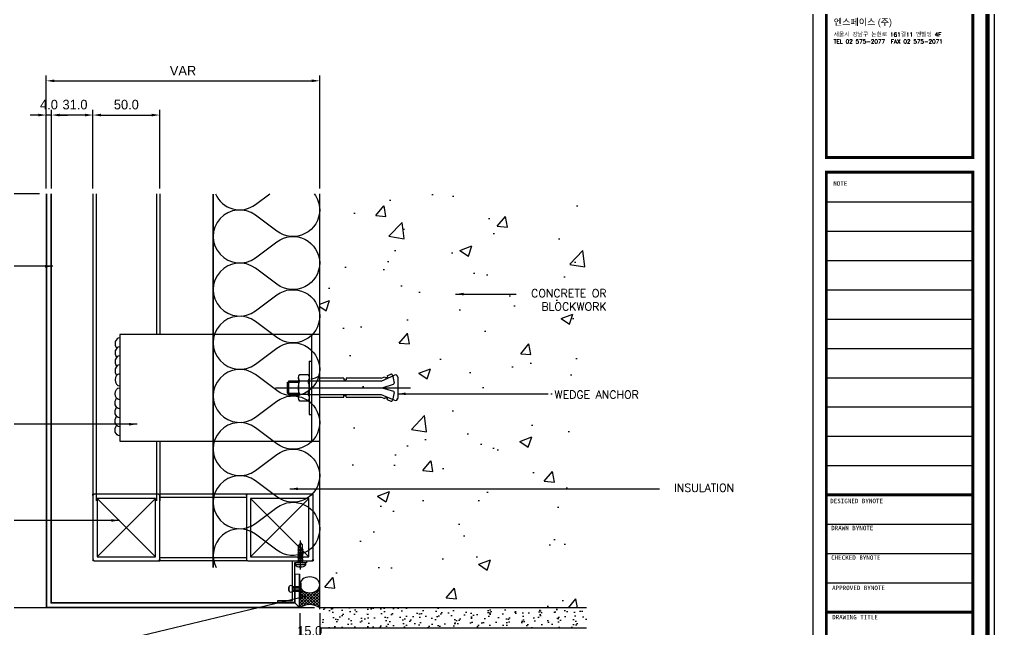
# Model space of a CAD drawing. Header units: millimetres. Extents: x 7297 to 60227, y -7497 to 19324.
# Drawn here: x 22341 to 23072, y 15879 to 16336 of the extents above; entities that cross this region are included whole.
import ezdxf

# ---------------------------------------------------------------- set-up
doc = ezdxf.new("R2010")
doc.units = ezdxf.units.MM
doc.layers.add('NS_AL_PANEL', color=32, linetype='Continuous', lineweight=9)
for name, color, linetype in [('NS_BRACKET_NUTS', 1, 'Continuous'), ('NS_CAULKING', 8, 'Continuous'), ('NS_COL_RED', 1, 'Continuous'), ('NS_COL_WHITE', 7, 'Continuous'), ('NS_CON', 8, 'Continuous'), ('NS_CON_LINE', 2, 'Continuous'), ('NS_DIM', 1, 'Continuous'), ('NS_FORM', 7, 'Continuous'), ('NS_FRAME', 253, 'Continuous'), ('NS_INSUL', 8, 'Continuous'), ('NS_PIPE_FRAME', 2, 'Continuous'), ('NS_RIVET_SCREW', 1, 'Continuous'), ('NS_TEXT', 2, 'Continuous'), ('NS_WATERPROOF', 150, 'Continuous'), ('NS_WELD', 1, 'Continuous')]:
    doc.layers.add(name, color=color, linetype=linetype)
doc.styles.add('Expo M', font='Expo M.ttf')
doc.styles.add('HGTXT', font='romans.shx', dxfattribs={"bigfont": 'whgtxt.shx'})
doc.styles.add('style1', font='simplex.shx')
doc.dimstyles.new('N-SPACE', dxfattribs={"dimscale": 4, "dimtxt": 1.8, "dimasz": 1.5, "dimexe": 1, "dimexo": 1, "dimgap": 1, "dimtad": 1, "dimtoh": 1, "dimdec": 1, "dimzin": 1, "dimdsep": 46, "dimtxsty": 'Expo M', "dimcen": 2, "dimclrd": 1, "dimclre": 1, "dimclrt": 2, "dimadec": 1, "dimazin": 0, "dimtfac": 1, "dimtdec": 1, "dimtix": 1, "dimtmove": 1, "dimatfit": 3, "dimfxl": 1, "dimtolj": 1, "dimtzin": 1, "dimarcsym": 0})

# ---------------------------------------------------------------- blocks, each defined once
blk = doc.blocks.new('*D921')
at = {"layer": 'NS_DIM', "color": 1, "lineweight": -2, "transparency": 16777216}
for p, q in [((22356.45, 16205.48), (22111.74, 16205.48)), ((22115.74, 15901.26), (22115.74, 16199.48)), ((22357.3, 15895.26), (22111.74, 15895.26))]:
    blk.add_line(p, q, dxfattribs=at)
at = {"layer": 'NS_DIM', "color": 1, "transparency": 16777216}
for points in [[(22114.74, 16199.48), (22116.74, 16199.48), (22115.74, 16205.48)], [(22114.74, 15901.26), (22116.74, 15901.26), (22115.74, 15895.26)]]:
    blk.add_solid(points, dxfattribs=at)
at = {"layer": 'NS_DIM', "color": 2, "transparency": 16777216, "insert": (22107.95, 16050.37), "char_height": 7.2, "attachment_point": 5, "rotation": 90, "style": 'Expo M'}
blk.add_mtext('\\A1;ALUMIX SHEET "DIM"', dxfattribs=at)
blk = doc.blocks.new('*D920')
at = {"layer": 'NS_DIM', "color": 1, "lineweight": -2, "transparency": 16777216}
for p, q in [((22551.45, 15891.26), (22551.45, 15866.05)), ((22566.45, 15891.26), (22566.45, 15866.05)), ((22545.45, 15870.05), (22539.45, 15870.05)), ((22566.45, 15870.05), (22551.45, 15870.05)), ((22572.45, 15870.05), (22578.45, 15870.05))]:
    blk.add_line(p, q, dxfattribs=at)
at = {"layer": 'NS_DIM', "color": 1, "transparency": 16777216}
for points in [[(22545.45, 15871.05), (22545.45, 15869.05), (22551.45, 15870.05)], [(22572.45, 15871.05), (22572.45, 15869.05), (22566.45, 15870.05)]]:
    blk.add_solid(points, dxfattribs=at)
at = {"layer": 'NS_DIM', "color": 2, "transparency": 16777216, "insert": (22558.95, 15877.83), "char_height": 7.2, "attachment_point": 5, "style": 'Expo M'}
blk.add_mtext('\\A1;15.0', dxfattribs=at)
blk = doc.blocks.new('AL-TEMPLATE')
at = {"color": 8}
for p, q in [((2716.82, 1392.97), (2800.02, 1392.97)), ((2716.82, 1376.33), (2800.02, 1376.33)), ((2716.82, 1359.69), (2800.02, 1359.69)), ((2716.82, 1343.05), (2800.02, 1343.05)), ((2716.82, 1326.41), (2800.02, 1326.41)), ((2716.82, 1309.77), (2800.02, 1309.77)), ((2716.82, 1293.13), (2800.02, 1293.13)), ((2716.82, 1276.49), (2800.02, 1276.49)), ((2716.82, 1259.85), (2800.02, 1259.85)), ((2716.82, 1243.21), (2800.02, 1243.21)), ((2716.82, 1209.93), (2800.02, 1209.93)), ((2716.82, 1193.29), (2800.02, 1193.29)), ((2716.82, 1176.65), (2800.02, 1176.65))]:
    blk.add_line(p, q, dxfattribs=at)
at = {"color": 7, "ltscale": 2}
blk.add_lwpolyline([(1972.34, 1515.25), (1972.34, 921.25), (2812.34, 921.25), (2812.34, 1515.25)], close=True, dxfattribs=at)
at = {"color": 8}
for points, const_width in [([(1976.34, 1509.45), (2808.34, 1509.45), (2808.34, 927.05), (1976.34, 927.05)], 2.5), ([(2716.82, 1501.32), (2800.02, 1501.32), (2800.02, 1418.12), (2716.82, 1418.12)], 1.66), ([(2716.82, 1409.8), (2800.02, 1409.8), (2800.02, 1026.89), (2716.82, 1026.89)], 1.66)]:
    blk.add_lwpolyline(points, close=True, dxfattribs=dict(at, const_width=const_width))
at = {"color": 9}
blk.add_lwpolyline([(1984.07, 1501.32), (2709.08, 1501.32), (2709.08, 935.18), (1984.07, 935.18)], close=True, dxfattribs=at)
at = {"color": 8, "const_width": 1.66}
for points in [[(2716.82, 1226.57), (2800.02, 1226.57)], [(2716.82, 1160.01), (2800.02, 1160.01)]]:
    blk.add_lwpolyline(points, dxfattribs=at)
at = {"color": 146, "true_color": 0x105689, "insert": (2721.06, 1496.93), "char_height": 3.6698, "attachment_point": 1, "style": 'HGTXT'}
blk.add_mtext('{\\fExpo M|b0|i0|c129|p18;엔스페이스 (주)}', dxfattribs=at)
at = {"insert": (2720.94, 1489.17), "char_height": 2.3487, "attachment_point": 1, "style": 'HGTXT'}
blk.add_mtext('서울시 강남구 논현로 161길11 엔빌딩 4F\\PTEL 02 575-2077  FAX 02 575-2071', dxfattribs=at)
at = {"color": 8, "attachment_point": 1}
for s, insert, char_height, width in [('NOTE', (2720.76, 1404.73), 2.556, 438.9676), ('DESIGNED BYNOTE', (2719.01, 1224.39), 2.5559, 438.9676), ('DRAWN BYNOTE', (2719.56, 1209.04), 2.5559, 438.9676), ('CHECKED BYNOTE', (2719.56, 1192.25), 2.5559, 438.9676), ('APPROVED BYNOTE', (2720.1, 1175.04), 2.5559, 438.9676), ('DRAWING TITLE', (2720.1, 1158.4), 2.5559, 438.9675)]:
    blk.add_mtext(s, dxfattribs=dict(at, insert=insert, char_height=char_height, width=width))
blk = doc.blocks.new('*D901')
at = {"layer": 'NS_DIM', "color": 1, "lineweight": -2, "transparency": 16777216}
for p, q in [((22562.45, 15895.26), (22111.74, 15895.26)), ((22115.74, 15889.26), (22115.74, 15670.97)), ((22466.45, 15664.97), (22111.74, 15664.97))]:
    blk.add_line(p, q, dxfattribs=at)
at = {"layer": 'NS_DIM', "color": 1, "transparency": 16777216}
for points in [[(22114.74, 15889.26), (22116.74, 15889.26), (22115.74, 15895.26)], [(22114.74, 15670.97), (22116.74, 15670.97), (22115.74, 15664.97)]]:
    blk.add_solid(points, dxfattribs=at)
at = {"layer": 'NS_DIM', "color": 2, "transparency": 16777216, "insert": (22107.96, 15780.11), "char_height": 7.2, "attachment_point": 5, "rotation": 90, "style": 'Expo M'}
blk.add_mtext('\\A1;WINDOW "DIM"', dxfattribs=at)
blk = doc.blocks.new('*D874')
at = {"layer": 'NS_DIM', "color": 1, "lineweight": -2, "transparency": 16777216}
for p, q in [((22365.45, 16209.48), (22365.45, 16268.57)), ((22396.45, 16209.48), (22396.45, 16268.57)), ((22390.45, 16264.57), (22371.45, 16264.57))]:
    blk.add_line(p, q, dxfattribs=at)
at = {"layer": 'NS_DIM', "color": 1, "transparency": 16777216}
for points in [[(22371.45, 16265.57), (22371.45, 16263.57), (22365.45, 16264.57)], [(22390.45, 16265.57), (22390.45, 16263.57), (22396.45, 16264.57)]]:
    blk.add_solid(points, dxfattribs=at)
at = {"layer": 'NS_DIM', "color": 2, "transparency": 16777216, "insert": (22382.95, 16272.35), "char_height": 7.2, "attachment_point": 5, "style": 'Expo M'}
blk.add_mtext('\\A1;31.0', dxfattribs=at)
blk = doc.blocks.new('*D873')
at = {"layer": 'NS_DIM', "color": 1, "lineweight": -2, "transparency": 16777216}
for p, q in [((22361.45, 16209.48), (22361.45, 16268.57)), ((22365.45, 16209.48), (22365.45, 16268.57)), ((22355.45, 16264.57), (22349.45, 16264.57)), ((22365.45, 16264.57), (22361.45, 16264.57)), ((22371.45, 16264.57), (22377.45, 16264.57))]:
    blk.add_line(p, q, dxfattribs=at)
at = {"layer": 'NS_DIM', "color": 1, "transparency": 16777216}
for points in [[(22355.45, 16265.57), (22355.45, 16263.57), (22361.45, 16264.57)], [(22371.45, 16265.57), (22371.45, 16263.57), (22365.45, 16264.57)]]:
    blk.add_solid(points, dxfattribs=at)
at = {"layer": 'NS_DIM', "color": 2, "transparency": 16777216, "insert": (22363.45, 16272.35), "char_height": 7.2, "attachment_point": 5, "style": 'Expo M'}
blk.add_mtext('\\A1;4.0', dxfattribs=at)
blk = doc.blocks.new('*D872')
at = {"layer": 'NS_DIM', "color": 1, "lineweight": -2, "transparency": 16777216}
for p, q in [((22361.45, 16209.48), (22361.45, 16294.23)), ((22367.45, 16290.23), (22560.45, 16290.23)), ((22566.45, 16209.48), (22566.45, 16294.23))]:
    blk.add_line(p, q, dxfattribs=at)
at = {"layer": 'NS_DIM', "color": 1, "transparency": 16777216}
for points in [[(22367.45, 16291.23), (22367.45, 16289.23), (22361.45, 16290.23)], [(22560.45, 16291.23), (22560.45, 16289.23), (22566.45, 16290.23)]]:
    blk.add_solid(points, dxfattribs=at)
at = {"layer": 'NS_DIM', "color": 2, "transparency": 16777216, "insert": (22463.95, 16297.83), "char_height": 7.2, "attachment_point": 5, "style": 'Expo M'}
blk.add_mtext('\\A1;VAR', dxfattribs=at)
blk = doc.blocks.new('*D871')
at = {"layer": 'NS_DIM', "color": 1, "lineweight": -2, "transparency": 16777216}
for p, q in [((22396.45, 16209.48), (22396.45, 16268.57)), ((22446.45, 16209.48), (22446.45, 16268.57)), ((22402.45, 16264.57), (22440.45, 16264.57))]:
    blk.add_line(p, q, dxfattribs=at)
at = {"layer": 'NS_DIM', "color": 1, "transparency": 16777216}
for points in [[(22402.45, 16265.57), (22402.45, 16263.57), (22396.45, 16264.57)], [(22440.45, 16265.57), (22440.45, 16263.57), (22446.45, 16264.57)]]:
    blk.add_solid(points, dxfattribs=at)
at = {"layer": 'NS_DIM', "color": 2, "transparency": 16777216, "insert": (22421.45, 16272.35), "char_height": 7.2, "attachment_point": 5, "style": 'Expo M'}
blk.add_mtext('\\A1;50.0', dxfattribs=at)
blk = doc.blocks.new('피스')
for p, q in [((-4, 1.5), (-4, 1)), ((-4, 1.5), (4, 1.5)), ((-3, 0), (3, 0)), ((-0.5, 2.98), (-0.4, 2.3)), ((-0.4, 2.3), (0.4, 2.3)), ((0, 4.99), (0, -16.77)), ((0.5, 2.98), (0.4, 2.3)), ((4, 1.5), (4, 1)), ((2, -1.5), (-2, -2)), ((-1.5, -1.5), (-2, -2)), ((-2, -2), (-1.5, -2.5)), ((-1.5, -3.5), (-2, -4)), ((2, -3.5), (-2, -4)), ((-2, -4), (-1.5, -4.5)), ((-1.5, -5.5), (-2, -6)), ((2, -5.5), (-2, -6)), ((-2, -6), (-1.5, -6.5)), ((-1.5, -0.5), (-1.5, -1.5)), ((1.5, -1), (-1.5, -1.5)), ((1.5, -2), (-1.5, -2.5)), ((-1.5, -2.5), (-1.5, -3.5)), ((1.5, -3), (-1.5, -3.5)), ((1.5, -4), (-1.5, -4.5)), ((-1.5, -4.5), (-1.5, -5.5)), ((1.5, -5), (-1.5, -5.5)), ((1.5, -6), (-1.5, -6.5)), ((-1.5, -6.5), (-1.5, -7.5)), ((1.5, -7), (-1.5, -7.5)), ((1.5, -0.5), (1.5, -1)), ((1.5, -1), (2, -1.5)), ((2, -1.5), (1.5, -2)), ((1.5, -2), (1.5, -3)), ((1.5, -3), (2, -3.5)), ((2, -3.5), (1.5, -4)), ((1.5, -4), (1.5, -5)), ((1.5, -5), (2, -5.5)), ((2, -5.5), (1.5, -6)), ((1.5, -6), (1.5, -7)), ((1.5, -7), (2, -7.5)), ((-1.5, -7.5), (-2, -8)), ((2, -7.5), (-2, -8)), ((-2, -8), (-1.5, -8.5)), ((-1.5, -9.5), (-2, -10)), ((2, -9.5), (-2, -10)), ((-2, -10), (-1.5, -10.5)), ((1.5, -8), (-1.5, -8.5)), ((-1.5, -8.5), (-1.5, -9.5)), ((1.5, -9), (-1.5, -9.5)), ((1.5, -10), (-1.5, -10.5)), ((-1.5, -10.5), (-1.5, -13.5)), ((0, -15), (-1.5, -13.5)), ((-1.27, -13.54), (-1.27, -11.97)), ((0, -15), (-1.27, -13.54)), ((0, -15), (1.5, -13.03)), ((1.5, -13.03), (0.6, -11.47)), ((2, -7.5), (1.5, -8)), ((1.5, -8), (1.5, -9)), ((1.5, -9), (2, -9.5)), ((2, -9.5), (1.5, -10)), ((1.5, -10), (1.5, -13.03))]:
    blk.add_line(p, q)
for centre, radius, start, end in [((0, -3.08), 6.08, 94.71456, 131.11209), ((-3, 1), 1, 180, 270), ((-2, -0.5), 0.5, 0, 90), ((0, -3.08), 6.08, 48.88791, 85.28544), ((2, -0.5), 0.5, 90, 180), ((3, 1), 1, 270, 0), ((-0.27, -11.97), 1, 30.08633, 180)]:
    blk.add_arc(centre, radius, start, end)
blk = doc.blocks.new('N-SCREW')
blk.add_blockref('피스', (17.25, -1.03))
blk = doc.blocks.new('md-01')
blk.add_lwpolyline([(3059.78, 4337.63), (3059.78, 4328.63), (3043.28, 4328.63), (3030.28, 4328.63), (3030.28, 4316.13), (3031.78, 4316.13), (3031.78, 4327.13), (3043.28, 4327.13), (3061.28, 4327.13), (3061.28, 4330.13), (3060.98, 4330.43), (3061.28, 4330.73), (3060.98, 4331.03), (3061.28, 4331.33), (3060.98, 4331.63), (3061.28, 4331.93), (3060.98, 4332.23), (3061.28, 4332.53), (3060.98, 4332.83), (3061.28, 4333.13), (3060.98, 4333.43), (3061.28, 4333.73), (3060.98, 4334.03), (3061.28, 4334.33), (3060.98, 4334.63), (3061.28, 4334.93), (3061.28, 4337.63)], close=True)
at = {"xscale": -1, "rotation": 90}
blk.add_blockref('N-SCREW', (3058.75, 4350.38), dxfattribs=at)
blk = doc.blocks.new('*U98')
for p, q in [((1, 50), (0, 50)), ((0, 49), (0, 50)), ((0, 49), (0, 1)), ((49, 50), (1, 50)), ((3.2, 3.2), (46.8, 46.8)), ((46.8, 3.2), (3.2, 46.8)), ((49, 50), (50, 50)), ((50, 49), (50, 50)), ((50, 1), (50, 49)), ((0, 1), (0, 0)), ((1, 0), (0, 0)), ((50, 1), (50, 0)), ((1, 0), (49, 0)), ((49, 0), (50, 0))]:
    blk.add_line(p, q)
blk.add_lwpolyline([(3.2, 46.8), (3.2, 3.2), (46.8, 3.2), (46.8, 46.8)], close=True)
for centre, start, end in [((1, 49), 90, 180), ((49, 49), 0, 90), ((1, 1), 180, 270), ((49, 1), 270, 0)]:
    blk.add_arc(centre, 1, start, end)

msp = doc.modelspace()

# ---------------------------------------------------------------- hatches: boundary and pattern name
at = {"layer": 'NS_CAULKING'}
h = msp.add_hatch(dxfattribs=at)
h.set_pattern_fill('ANSI37', color=256, scale=0.5, style=0)
h.set_pattern_definition([(45, (-3566.0072, -22485.803), (-1.122532015, 1.122532015), []), (135, (-3566.0072, -22485.803), (-1.122532015, -1.122532015), [])])
edge = h.paths.add_edge_path()
edge.add_ellipse((22558.95, 15912.4), major_axis=(-7.5, 0), ratio=0.793089, start_angle=0, end_angle=180, ccw=False)
edge.add_line((22551.45, 15912.4), (22551.45, 15895.26))
edge.add_arc((22558.95, 15884.05), 13.48, 56.20705, 123.79295, ccw=False)
edge.add_line((22566.45, 15895.26), (22566.45, 15912.4))
at = {"layer": 'NS_CON'}
h = msp.add_hatch(dxfattribs=at)
h.set_pattern_fill('AR-CONC', color=256, scale=0.5, style=0)
h.set_pattern_definition([(50, (24675.86, 3038.045), (91.09233, -7.96954), [9.525, -104.775]), (355, (24675.86, 3038.045), (-17.6217, 95.5284), [7.62, -83.8203]), (100.45144, (24683.45, 3037.38), (73.4706, 87.5589), [8.095, -89.0451]), (46.1842, (24675.86, 3063.44), (135.5395, -21.0212), [14.2875, -157.1625]), (96.6356, (24687.16, 3061.69), (118.7021, 123.713), [12.1425, -133.5678]), (351.1842, (24675.86, 3063.44), (118.702, 123.713), [11.43, -125.7299]), (21, (24688.56, 3057.095), (75.8072, -51.1326), [9.525, -104.775]), (326, (24688.56, 3057.095), (30.901, 92.094), [7.62, -83.82]), (71.45144, (24694.88, 3052.83), (106.7082, 40.9614), [8.095, -89.045]), (37.5, (24675.862, 3038.045), (1.5443, 42.27752), [0, -82.804, 0, -85.09, 0, -84.1375]), (7.5, (24675.86, 3038.045), (33.40983, 50.09029), [0, -48.514, 0, -80.899, 0, -32.0675]), (327.5, (24647.54, 3038.045), (67.7953, -2.86437), [0, -31.75, 0, -99.06, 0, -131.445]), (317.5, (24634.84, 3038.045), (74.0646, 12.71325), [0, -41.275, 0, -65.786, 0, -93.345])])
h.paths.add_polyline_path([(22566.45, 16205.48), (22766.45, 16205.48), (22766.45, 15895.26), (22566.45, 15895.26)])
at = {"layer": 'NS_CON', "ltscale": 0.5}
h = msp.add_hatch(dxfattribs=at)
h.set_pattern_fill('AR-SAND', color=256, scale=5, angle=-90)
h.set_pattern_definition([(307.5, (-119714.544, 3210360.698), (9.634118845, 0.31496679), [0, -7.6, 0, -8.5, 0, -8.125]), (277.5, (-119714.544, 3210360.698), (14.110730326, -8.848883526), [0, -4.1, 0, -6.85, 0, -2.625]), (237.5, (-119714.544, 3210366.848), (0.028295268, -15.570709309), [0, -2.5, 0, -9, 0, -11.75]), (227.5, (-119714.544, 3210366.848), (4.388377825, -15.030633023), [0, -1.25, 0, -5.9, 0, -6.75])])
h.paths.add_polyline_path([(22766.45, 15880.26), (22766.45, 15895.26), (22566.45, 15895.26), (22566.45, 15880.26)])

# ---------------------------------------------------------------- linework, layer by layer
at = {"layer": 'NS_AL_PANEL'}
for p, q in [((22361.23, 15895.26), (22361.23, 16205.48)), ((22361.73, 15895.76), (22361.73, 16205.48)), ((22364.73, 15898.76), (22364.73, 16205.48)), ((22365.23, 15899.26), (22365.23, 16205.48)), ((22551.45, 15920.26), (22547.45, 15920.26)), ((22547.95, 15920.26), (22547.95, 15898.76)), ((22550.95, 15920.26), (22550.95, 15895.76)), ((22551.45, 15920.26), (22551.45, 15895.26)), ((22361.23, 15895.26), (22551.45, 15895.26)), ((22361.73, 15895.76), (22550.95, 15895.76)), ((22364.73, 15898.76), (22547.95, 15898.76)), ((22365.23, 15899.26), (22547.45, 15899.26)), ((22547.45, 15899.26), (22550.95, 15895.76))]:
    msp.add_line(p, q, dxfattribs=at)
at = {"layer": 'NS_BRACKET_NUTS'}
for p, q in [((22560.45, 16020.16), (22560.45, 16100.16)), ((22558.45, 16080.16), (22558.45, 16040.16)), ((22558.45, 16080.16), (22560.45, 16080.16)), ((22612.45, 16065.16), (22622.62, 16069.56)), ((22616.96, 16069.04), (22619.88, 16070.21)), ((22621, 16069.62), (22622.29, 16063.82)), ((22542.26, 16055.99), (22542.26, 16064.32)), ((22542.26, 16064.32), (22550.47, 16064.32)), ((22543.1, 16065.16), (22543.1, 16055.16)), ((22550.47, 16065.16), (22543.1, 16065.16)), ((22550.45, 16067.66), (22550.45, 16052.66)), ((22557.44, 16065.16), (22551.45, 16065.16)), ((22558.45, 16067.66), (22558.45, 16052.66)), ((22612.45, 16065.16), (22558.45, 16065.16)), ((22584.62, 16067.24), (22566.45, 16067.24)), ((22584.62, 16067.24), (22584.62, 16065.99)), ((22584.62, 16065.99), (22586.29, 16065.99)), ((22586.29, 16067.24), (22586.29, 16065.99)), ((22612.45, 16067.24), (22586.29, 16067.24)), ((22612.45, 16067.24), (22615.24, 16068.36)), ((22613.29, 16060.16), (22621.73, 16062.84)), ((22615.24, 16068.36), (22615.61, 16067.44)), ((22615.61, 16067.44), (22617.3, 16068.13)), ((22616.96, 16069.04), (22617.3, 16068.13)), ((22624.95, 16068.04), (22624.95, 16052.28)), ((22533.29, 16060.16), (22634.54, 16060.16)), ((22542.26, 16055.99), (22543.1, 16055.16)), ((22542.26, 16055.99), (22550.46, 16055.99)), ((22543.1, 16055.16), (22550.46, 16055.16)), ((22557.44, 16055.16), (22551.45, 16055.16)), ((22558.45, 16055.16), (22612.45, 16055.16)), ((22612.45, 16055.16), (22622.62, 16050.75)), ((22613.29, 16060.16), (22621.73, 16057.47)), ((22622.29, 16056.5), (22621, 16050.7)), ((22566.45, 16053.07), (22584.62, 16053.07)), ((22584.62, 16054.32), (22586.29, 16054.32)), ((22584.62, 16053.07), (22584.62, 16054.32)), ((22586.29, 16053.07), (22586.29, 16054.32)), ((22586.29, 16053.07), (22612.45, 16053.07)), ((22612.45, 16053.07), (22615.24, 16051.96)), ((22615.24, 16051.96), (22615.61, 16052.87)), ((22615.61, 16052.87), (22617.3, 16052.18)), ((22616.96, 16051.27), (22617.3, 16052.18)), ((22616.96, 16051.27), (22619.88, 16050.1)), ((22558.45, 16040.16), (22560.45, 16040.16))]:
    msp.add_line(p, q, dxfattribs=at)
msp.add_lwpolyline([(22566.45, 16100.16), (22416.45, 16100.15), (22416.45, 16020.15), (22566.45, 16020.16)], close=True, dxfattribs=at)
msp.add_lwpolyline([(22557.44, 16065.16, -0.202073), (22557.44, 16055.16, -0.404145), (22557.44, 16050.16), (22551.46, 16050.16, -0.404145), (22551.46, 16055.16, -0.202073), (22551.46, 16065.16, -0.404145), (22551.46, 16070.16), (22557.44, 16070.16, -0.404145)], format="xyb", close=True, dxfattribs=at)
for centre, radius, start, end in [((22620.19, 16069.44), 0.833, 12.52881, 111.80141), ((22623.29, 16068.04), 1.67, 0, 113.42869), ((22558.14, 16081.71), 15.03, 276.44287, 303.56171), ((22621.47, 16063.64), 0.833, 287.65012, 12.52881), ((22621.47, 16056.68), 0.833, 347.47119, 72.34988), ((22620.19, 16050.88), 0.833, 248.19859, 347.47119), ((22623.29, 16052.28), 1.67, 246.57131, 0)]:
    msp.add_arc(centre, radius, start, end, dxfattribs=at)
at = {"layer": 'NS_CAULKING'}
msp.add_lwpolyline([(22488.22, 16205.48, 0.4815), (22518.25, 16197.41), (22529.08, 16205.48)], format="xyb", dxfattribs=at)
msp.add_arc((22558.95, 15884.05), 13.48, 56.20705, 123.79295, dxfattribs=at)
at = {"layer": 'NS_CAULKING', "extrusion": (0, 0, -1)}
msp.add_ellipse((22558.95, 15912.4), major_axis=(-7.5, 0), ratio=0.793089, dxfattribs=at)
at = {"layer": 'NS_COL_RED', "ltscale": 0.5}
msp.add_line((22566.45, 15880.26), (22766.45, 15880.26), dxfattribs=at)
at = {"layer": 'NS_COL_WHITE'}
msp.add_lwpolyline([(22566.45, 15894.26), (22566.46, 15964.26)], dxfattribs=at)
at = {"layer": 'NS_CON_LINE'}
for p, q in [((22566.45, 15895.26), (22566.45, 16205.48)), ((22766.45, 15895.26), (22566.45, 15895.26))]:
    msp.add_line(p, q, dxfattribs=at)
at = {"layer": 'NS_FRAME'}
for p, q in [((22396.45, 16205.48), (22396.45, 15975.26)), ((22446.45, 16205.48), (22446.45, 16100.15)), ((22446.45, 16020.15), (22446.45, 15975.26)), ((22511.45, 15980.26), (22446.45, 15980.26)), ((22511.45, 15930.26), (22446.45, 15930.26))]:
    msp.add_line(p, q, dxfattribs=at)
at = {"layer": 'NS_FRAME', "ltscale": 8}
for p, q in [((22398.75, 16205.48), (22398.75, 15975.26)), ((22444.15, 16205.48), (22444.15, 16100.15)), ((22444.15, 16020.15), (22444.15, 15975.26)), ((22511.45, 15977.96), (22446.45, 15977.96)), ((22511.45, 15932.56), (22446.45, 15932.56))]:
    msp.add_line(p, q, dxfattribs=at)
at = {"layer": 'NS_INSUL'}
msp.add_lwpolyline([(22562.33, 16205.48, -0.160965), (22566.45, 16193.55, -0.615926), (22534.33, 16177.52), (22518.3, 16189.53, 1.982887), (22518.25, 16157.56), (22534.38, 16169.57, -0.611246), (22566.45, 16153.7, -0.615926), (22534.33, 16137.66), (22518.3, 16149.68, 1.982887), (22518.25, 16117.71), (22534.38, 16129.72, -0.611246), (22566.45, 16113.85, -0.615925), (22534.33, 16097.81), (22518.3, 16109.83, 1.982887), (22518.25, 16077.85), (22534.38, 16089.87, -0.611245), (22566.45, 16074, -0.615926), (22534.33, 16057.96), (22518.3, 16069.98, 1.982887), (22518.25, 16038), (22534.38, 16050.02, -0.611245), (22566.45, 16034.15, -0.615926), (22534.33, 16018.11), (22518.3, 16030.13, 1.982887), (22518.25, 15998.15), (22534.38, 16010.17, -0.611245), (22566.45, 15994.3, -0.615926), (22534.33, 15978.26), (22518.3, 15990.28, 1.982887), (22518.25, 15958.3), (22534.38, 15970.31, -0.611245), (22566.45, 15954.44, -0.615926), (22534.33, 15938.41), (22518.3, 15950.43, 0.796384), (22488.83, 15925.26)], format="xyb", dxfattribs=at)
at = {"layer": 'NS_RIVET_SCREW'}
for p, q in [((22543.64, 15907.59, 0), (22543.64, 15911.09, 0)), ((22545.95, 15911.09), (22552.5, 15911.09)), ((22545.95, 15910.09), (22552.5, 15910.09)), ((22545.95, 15908.59), (22552.5, 15908.59)), ((22552.5, 15905.49), (22552.5, 15913.19)), ((22545.95, 15907.59), (22552.5, 15907.59))]:
    msp.add_line(p, q, dxfattribs=at)
at = {"layer": 'NS_RIVET_SCREW', "ltscale": 3}
for p, q in [((22545.95, 15911.09), (22545.95, 15907.59)), ((22551.45, 15914.24), (22551.45, 15904.44))]:
    msp.add_line(p, q, dxfattribs=at)
at = {"layer": 'NS_RIVET_SCREW'}
for centre, radius, start, end in [((22545.14, 15909.34, 0), 2.2, 133.00287, 226.99713), ((22544.79, 15910.49), 1.3, 27.34705, 152.65295), ((22551.45, 15913.19), 1.05, 0, 90), ((22544.79, 15908.19), 1.3, 207.34705, 332.65295), ((22551.45, 15905.49), 1.05, 270, 0)]:
    msp.add_arc(centre, radius, start, end, dxfattribs=at)
at = {"layer": 'NS_WATERPROOF', "ltscale": 25, "const_width": 1.33}
msp.add_lwpolyline([(22486.57, 16205.48), (22486.57, 15925.26)], dxfattribs=at)
at = {"layer": 'NS_WELD'}
for centre, major_axis, start_param, end_param in [((22416.45, 16093.09), (0, 4.52), 0, 2.418858), ((22416.45, 16086.32), (0, 4.52), 0, 2.418858), ((22416.45, 16079.55), (0, 4.52), 0, 2.418858), ((22416.45, 16072.77), (0, 4.52), 0, 2.418858), ((22416.45, 16066), (0, -4.52), 3.141593, 6.283185)]:
    msp.add_ellipse(centre, major_axis=major_axis, ratio=0.772837, start_param=start_param, end_param=end_param, dxfattribs=at)
at = {"layer": 'NS_WELD', "extrusion": (0, 0, -1)}
for centre, end_param in [((22416.45, 16055.64), 6.283185), ((22416.45, 16048.86), 5.560451), ((22416.45, 16042.09), 5.560451), ((22416.45, 16035.32), 5.560451), ((22416.45, 16028.55), 5.560451)]:
    msp.add_ellipse(centre, major_axis=(0, 4.52), ratio=0.772837, start_param=3.141593, end_param=end_param, dxfattribs=at)

# ---------------------------------------------------------------- block references
at = {"layer": 'NS_COL_WHITE', "xscale": -1, "rotation": 270}
msp.add_blockref('md-01', (18218.82, 12868.98), dxfattribs=at)
at = {"layer": 'NS_FORM', "xscale": 1.32, "yscale": 1.32, "zscale": 1.32}
msp.add_blockref('AL-TEMPLATE', (19360.14, 14360.74), dxfattribs=at)
at = {"layer": 'NS_PIPE_FRAME'}
for p in [(22396.45, 15930.26), (22511.45, 15930.26)]:
    msp.add_blockref('*U98', p, dxfattribs=at)

# ---------------------------------------------------------------- texts
at = {"layer": 'NS_TEXT', "char_height": 6, "style": 'style1'}
for s, insert, width, attachment_point in [('CONCRETE OR \\PBLOCKWORK', (22781.55, 16133.98), 147.6327, 3), ('WEDGE ANCHOR', (22742.45, 16057.97), 77.3177, 1), ('INSULATION', (22877.16, 15988.16), 63.0132, 3)]:
    msp.add_mtext(s, dxfattribs=dict(at, insert=insert, width=width, attachment_point=attachment_point))

# ---------------------------------------------------------------- dimensions: what is measured, and where the dimension line sits
at = {"layer": 'NS_DIM'}
dim = msp.add_linear_dim(base=(22566.45, 16290.23), p1=(22361.45, 16205.48), p2=(22566.45, 16205.48), text='VAR', dimstyle='N-SPACE', dxfattribs=at)
dim.commit()
dim.dimension.update_dxf_attribs({"geometry": '*D872', "text_midpoint": (22463.95, 16297.83)})
for base, p1, p2, picture, middle in [((22361.45, 16264.57), (22365.45, 16205.48), (22361.45, 16205.48), '*D873', (22363.45, 16272.35)), ((22446.45, 16264.57), (22396.45, 16205.48), (22446.45, 16205.48), '*D871', (22421.45, 16272.35))]:
    dim = msp.add_linear_dim(base=base, p1=p1, p2=p2, dimstyle='N-SPACE', dxfattribs=at)
    dim.commit()
    dim.dimension.update_dxf_attribs({"geometry": picture, "text_midpoint": middle})
dim = msp.add_linear_dim(base=(22365.45, 16264.57), p1=(22396.45, 16205.48), p2=(22365.45, 16205.48), dimstyle='N-SPACE', dxfattribs=at)
dim.commit()
dim.dimension.update_dxf_attribs({"geometry": '*D874', "text_midpoint": (22382.95, 16264.57), "dimtype": 128})
for base, p1, p2, angle, text, picture, middle in [((22115.74, 16205.48), (22361.3, 15895.26), (22360.45, 16205.48), 90, 'ALUMIX SHEET "DIM"', '*D921', (22107.95, 16050.37)), ((22115.74, 15664.97), (22566.45, 15895.26), (22470.45, 15664.97), 270, 'WINDOW "DIM"', '*D901', (22107.96, 15780.11))]:
    dim = msp.add_linear_dim(base=base, p1=p1, p2=p2, angle=angle, text=text, dimstyle='N-SPACE', dxfattribs=at)
    dim.commit()
    dim.dimension.update_dxf_attribs({"geometry": picture, "text_midpoint": middle})
dim = msp.add_linear_dim(base=(22551.45, 15870.05), p1=(22566.45, 15895.26), p2=(22551.45, 15895.26), angle=180, dimstyle='N-SPACE', dxfattribs=at)
dim.commit()
dim.dimension.update_dxf_attribs({"geometry": '*D920', "text_midpoint": (22558.95, 15870.05), "dimtype": 128})

# ---------------------------------------------------------------- leaders
for points in [[(22366.45, 16151.18), (22282.92, 16151.18)], [(22668.33, 16130.32), (22713.66, 16130.32)], [(22624.95, 16055.6), (22737.68, 16055.6)], [(22429.48, 16032.8), (22282.92, 16032.8)], [(22544.08, 15984.36), (22821.32, 15984.36)], [(22416.2, 15960.66), (22282.92, 15960.66)], [(22557.7, 15904.22), (22284.15, 15838.6)]]:
    msp.add_leader(points, dimstyle='N-SPACE', dxfattribs=at)

doc.saveas('drawing.dxf')
